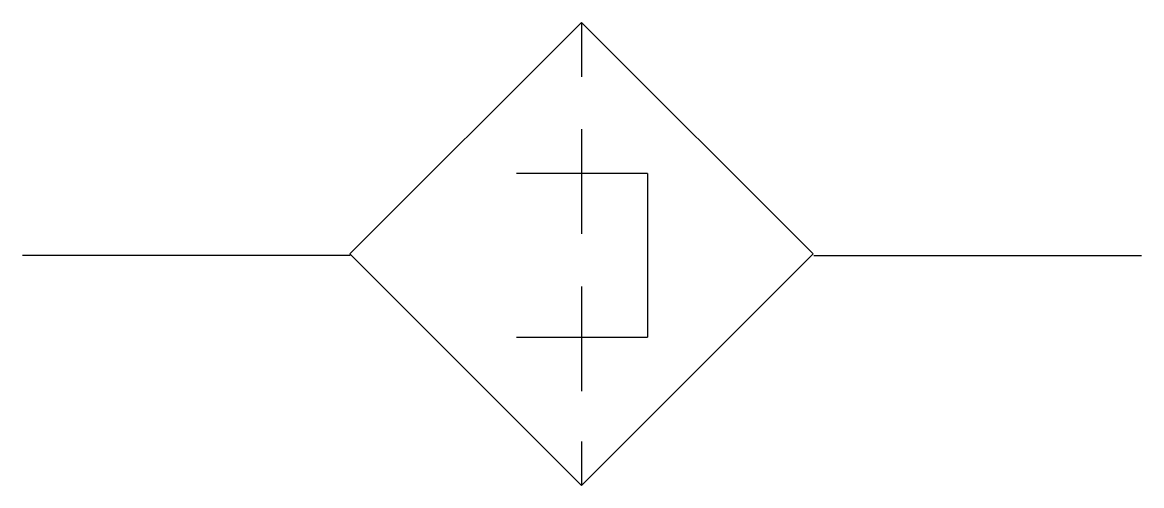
# Model space of a CAD drawing. Extents: x 83.5 to 117.6, y 194.2 to 208.3.
import ezdxf

# ---------------------------------------------------------------- set-up
doc = ezdxf.new("R2010")
doc.units = 0
doc.header["$LTSCALE"] = 5
doc.header["$MEASUREMENT"] = 0
doc.layers.add('11', color=1, linetype='CONTINUOUS')
doc.layers.add('12', color=2, linetype='CONTINUOUS')

msp = doc.modelspace()

# ---------------------------------------------------------------- linework, layer by layer
at = {"layer": '11'}
for p, q in [((93.47, 201.244), (100.541, 208.315)), ((100.541, 208.315), (107.612, 201.244)), ((102.557, 203.703), (98.557, 203.703)), ((102.557, 203.703), (102.557, 198.703)), ((93.48, 201.203), (83.48, 201.203)), ((100.541, 194.173), (93.47, 201.244)), ((107.612, 201.244), (100.541, 194.173)), ((107.634, 201.203), (117.634, 201.203)), ((98.557, 198.703), (102.557, 198.703))]:
    msp.add_line(p, q, dxfattribs=at)
at = {"layer": '12'}
for p, q in [((100.542, 208.314), (100.542, 206.648)), ((100.542, 205.056), (100.542, 201.856)), ((100.542, 200.256), (100.542, 197.056)), ((100.542, 195.516), (100.542, 194.174))]:
    msp.add_line(p, q, dxfattribs=at)

doc.saveas('drawing.dxf')
